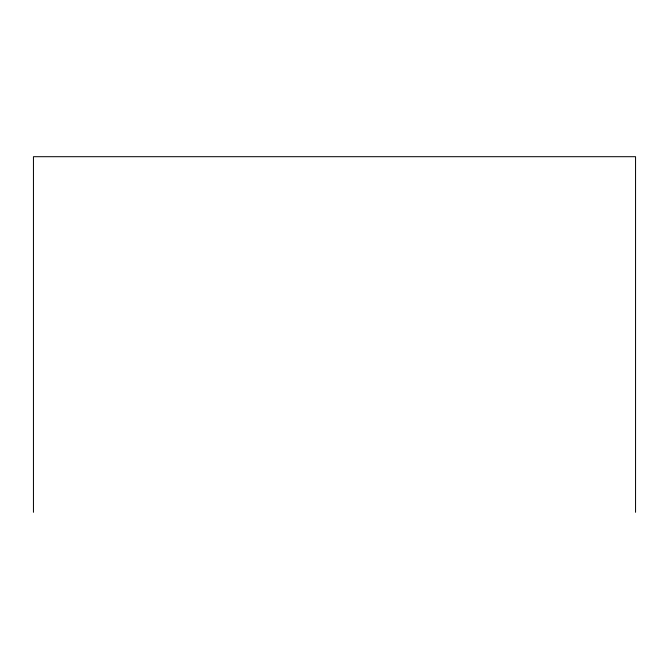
<?xml version="1.0" encoding="UTF-8"?>
<svg xmlns="http://www.w3.org/2000/svg" width="669" height="669" viewBox="0 0 669 669"><rect width="100%" height="100%" fill="white"/><g stroke="black" fill="none" stroke-linecap="round" stroke-linejoin="round"><path stroke-width="1" d="M635.55 512.303L635.55 156.697L33.45 156.697L33.45 512.303"/></g></svg>
